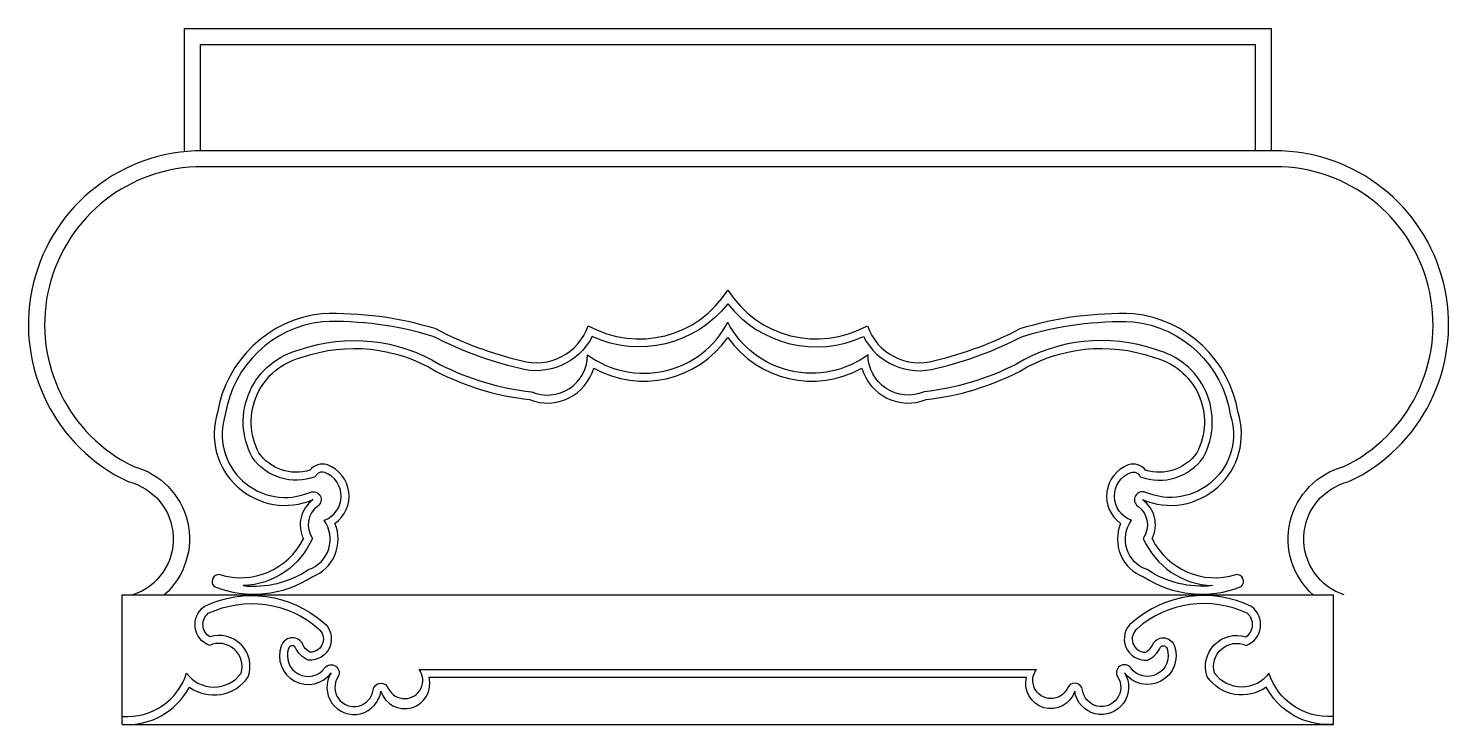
# Model space of a CAD drawing. Extents: x 1493 to 2386, y 1809 to 2246.
import ezdxf

# ---------------------------------------------------------------- set-up
doc = ezdxf.new("R2010")
doc.units = 0
doc.header["$LTSCALE"] = 100
doc.header["$MEASUREMENT"] = 0
for name, color, linetype in [('3', 3, 'CONTINUOUS'), ('4', 4, 'CONTINUOUS'), ('7', 7, 'CONTINUOUS')]:
    doc.layers.add(name, color=color, linetype=linetype)

msp = doc.modelspace()

# ---------------------------------------------------------------- linework, layer by layer
at = {"layer": '3'}
msp.add_line((1738.46, 1843.27), (2127.08, 1843.27), dxfattribs=at)
msp.add_lwpolyline([(1600.79, 2169.21), (1600.79, 2236.26), (2264.74, 2236.26), (2264.74, 2169.21)], dxfattribs=at)
for points in [[(2301.29, 1890.09, -0.598859), (2320.51, 1970.78, 0.780849), (2281.47, 2159.21), (1597.92, 2159.21, 0.780849), (1558.88, 1970.78, -0.598859), (1578.1, 1890.09)], [(1932.77, 2073.05, -0.345947), (1847.42, 2052.49, -0.358597), (1801.23, 2032.64, -0.061577), (1747.24, 2052.65, 0.082024), (1677.65, 2061.88, 0.337376), (1616.49, 2003.49, 0.645083), (1669.86, 1954.58, -0.896064), (1674.74, 1945.93, 0.41097), (1671.3, 1925.64, -0.289263), (1627.76, 1895.91, 0.175005), (1668.88, 1905.96, 0.503365), (1678.65, 1936.99, 0.69995), (1679.07, 1967.14, 0.38977), (1673.12, 1964.3, -0.342703), (1633.34, 1976.76, -0.490272), (1663.57, 2044.33, -0.223279), (1751.58, 2035.01, 0.091449), (1809.23, 2017.76, 0.539342), (1844.52, 2041.11, 0.460527), (1932.77, 2061.48, 0.460527)], [(1932.77, 2073.05, 0.345947), (2018.12, 2052.49, 0.358597), (2064.3, 2032.64, 0.061577), (2118.29, 2052.65, -0.082024), (2187.88, 2061.88, -0.337376), (2249.05, 2003.49, -0.645083), (2195.68, 1954.58, 0.896064), (2190.79, 1945.93, -0.41097), (2194.23, 1925.64, 0.289263), (2237.77, 1895.91, -0.175005), (2196.65, 1905.96, -0.503365), (2186.89, 1936.99, -0.69995), (2186.46, 1967.14, -0.38977), (2192.41, 1964.3, 0.342703), (2232.19, 1976.76, 0.490272), (2201.96, 2044.33, 0.223279), (2113.95, 2035.01, -0.091449), (2056.3, 2017.76, -0.539342), (2021.01, 2041.11, -0.460527), (1932.77, 2061.48, -0.460527)], [(1551.87, 1813.67, 0.347354), (1592.15, 1840.87, 0.507699), (1626.45, 1840.87, 0.646353), (1606.56, 1858.28, -0.594727), (1603.19, 1882.81, -0.300251), (1678.34, 1872.69, -0.740049), (1668.71, 1849.1, -0.186597), (1660.45, 1857.3, 0.578338), (1656.33, 1856.33, 0.865189), (1679.15, 1844.14, -0.968511), (1687.39, 1838.47, 1.243094), (1709.49, 1830.27, -0.800021), (1719.22, 1831.07, 1.092527), (1738.46, 1843.27, 0.976227)], [(2313.66, 1813.67, -0.347354), (2273.39, 1840.87, -0.507699), (2239.08, 1840.87, -0.646353), (2258.97, 1858.28, 0.594727), (2262.34, 1882.81, 0.300251), (2187.19, 1872.69, 0.740049), (2196.82, 1849.1, 0.186597), (2205.08, 1857.3, -0.578338), (2209.2, 1856.33, -0.865189), (2186.38, 1844.14, 0.968511), (2178.15, 1838.47, -1.243094), (2156.04, 1830.27, 0.800021), (2146.32, 1831.07, -1.092527), (2127.08, 1843.27, -0.976227)]]:
    msp.add_lwpolyline(points, format="xyb", dxfattribs=at)
at = {"layer": '4'}
for p, q in [((1551.5, 1890.09), (2314.03, 1890.09)), ((1551.5, 1808.69), (1551.5, 1890.09)), ((2314.03, 1808.69), (2314.03, 1890.09)), ((1551.5, 1808.69), (2314.03, 1808.69))]:
    msp.add_line(p, q, dxfattribs=at)
msp.add_lwpolyline([(1590.79, 2169.21), (1590.79, 2246.26), (2274.74, 2246.26), (2274.74, 2169.21)], dxfattribs=at)
for points in [[(2320.77, 1890.09, -0.756497), (2323.72, 1961.33, 0.785459), (2281.48, 2169.21), (1597.53, 2169.21, 0.785459), (1555.29, 1961.33, -0.756497), (1558.24, 1890.09)], [(1609.56, 1895.3, 0.243399), (1671.14, 1901.46, 0.426455), (1685.51, 1934.95, 0.60286), (1680.72, 1971.86, 0.320201), (1669.77, 1968.44, -0.323719), (1637.61, 1979.38, -0.489837), (1664.98, 2039.53, -0.224388), (1749.14, 2030.64, 0.090661), (1807.98, 2012.87, 0.443967), (1848.35, 2032.69, 0.384636), (1932.77, 2051.88, 0.384636), (2017.18, 2032.69, 0.443967), (2057.55, 2012.87, 0.090661), (2116.39, 2030.64, -0.224388), (2200.55, 2039.53, -0.489837), (2227.92, 1979.38, -0.323719), (2195.76, 1968.44, 0.320201), (2184.82, 1971.86, 0.60286), (2180.03, 1934.95, 0.426455), (2194.39, 1901.46, 0.243399), (2255.97, 1895.3)]]:
    msp.add_lwpolyline(points, format="xyb", dxfattribs=at)
at = {"layer": '7'}
msp.add_line((1744.74, 1838.27), (2120.79, 1838.27), dxfattribs=at)
for points in [[(1551.5, 1808.69, 0.298547), (1593.9, 1832.15, 0.422262), (1630.96, 1838.59, 0.617432), (1606.79, 1863.71, -0.517791), (1605.82, 1878.52, -0.298483), (1675.12, 1868.86, -0.706941), (1669.96, 1854.05, -0.179742), (1664.81, 1859.85, 0.622662), (1651.59, 1857.91, 0.862384), (1683.18, 1841.17, 1.243094), (1714.45, 1829.58, 0.976282), (1744.74, 1838.27)], [(2314.03, 1808.69, -0.298547), (2271.64, 1832.15, -0.422262), (2234.57, 1838.59, -0.617432), (2258.74, 1863.71, 0.517791), (2259.71, 1878.52, 0.298483), (2190.41, 1868.86, 0.706941), (2195.57, 1854.05, 0.179742), (2200.72, 1859.85, -0.622662), (2213.94, 1857.91, -0.862384), (2182.35, 1841.17, -1.243094), (2151.09, 1829.58, -0.976282), (2120.79, 1838.27)]]:
    msp.add_lwpolyline(points, format="xyb", dxfattribs=at)
for centre, radius, start, end in [((1877.01, 2117.06), 66.03, 240.92841, 327.59584), ((1988.52, 2117.06), 66.03, 212.40416, 299.07159), ((1685.41, 1992.52), 74.79, 96.22667, 170.65222), ((1684.51, 1846.59), 220.39, 72.94903, 91.87687), ((2181.02, 1846.59), 220.39, 88.12313, 107.05097), ((2180.13, 1992.52), 74.79, 9.34778, 83.77333), ((1855.17, 2261.01), 229.66, 242.50404, 256.74407), ((1812.27, 2070.62), 34.55, 253.59589, 340.95602), ((2053.27, 2070.62), 34.55, 199.04398, 286.40411), ((2010.37, 2261.01), 229.66, 283.25593, 297.49596), ((1654.24, 1991.12), 44.73, 162.36255, 293.14778), ((2211.29, 1991.12), 44.73, 246.85222, 17.63745), ((1683.28, 1934.05), 19.63, 125.69822, 206.202), ((2182.26, 1934.05), 19.63, 333.798, 54.30178), ((1625.98, 1945.26), 44.38, 252.96544, 333.38978), ((2239.55, 1945.26), 44.38, 206.61022, 287.03456), ((1612.52, 1898.5), 4.35, 83.9168, 227.15162), ((2253.01, 1898.5), 4.35, 312.84838, 96.0832)]:
    msp.add_arc(centre, radius, start, end, dxfattribs=at)

doc.saveas('drawing.dxf')
